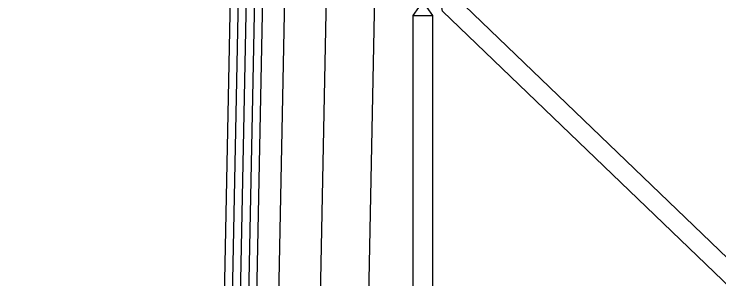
# Model space of a CAD drawing. Header units: centimetres. Extents: x 26569 to 160723, y -3143 to 14565.
# Drawn here: x 45789.2 to 45876.9, y 3146.4 to 3179.3 of the extents above; entities that cross this region are included whole.
import ezdxf

# ---------------------------------------------------------------- set-up
doc = ezdxf.new("R2010")
doc.units = ezdxf.units.CM
doc.header["$LTSCALE"] = 100
for name, color, linetype in [('A-ELEV-01', 255, 'Continuous'), ('A-ELEV-02', 253, 'Continuous'), ('A-WALL-INSL', 249, 'Continuous'), ('A-WALL-SNWPNL', 200, 'Continuous')]:
    doc.layers.add(name, color=color, linetype=linetype)
doc.linetypes.add('BATTING', pattern='A,0.00254,-2.54,[134,ltypeshp.shx,S=2.54,R=0,X=-2.54,Y=0],-5.08,[134,ltypeshp.shx,S=2.54,R=180,X=2.54,Y=0],-2.54', length=10.16254)

msp = doc.modelspace()

# ---------------------------------------------------------------- linework, layer by layer
at = {"layer": 'A-ELEV-01'}
for points in [[(45795.992, 1837.9), (45823.742, 3225.399)], [(45802.731, 1917.316), (45828.1, 3185.737)], [(45808.733, 1917.316), (45834.101, 3185.737)]]:
    msp.add_lwpolyline(points, dxfattribs=at)
at = {"layer": 'A-ELEV-02'}
msp.add_lwpolyline([(45920.667, 3105.625), (45919.584, 3106.663), (45918.373, 3106.845), (45842.439, 3179.711), (45842.207, 3180.914), (45841.125, 3181.953), (45841.817, 3182.674), (45842.9, 3181.636), (45844.111, 3181.454), (45920.045, 3108.588), (45920.277, 3107.385), (45921.359, 3106.346)], close=True, dxfattribs=at)
for points in [[(45839.492, 3027.45), (45839.492, 3028.95), (45838.785, 3029.95), (45838.785, 3179.183), (45839.492, 3180.183), (45839.492, 3181.683)], [(45840.492, 3181.683), (45840.492, 3180.183), (45841.2, 3179.183), (45841.2, 3029.95), (45840.492, 3028.95), (45840.492, 3027.45)], [(45838.785, 3179.183), (45841.2, 3179.183)]]:
    msp.add_lwpolyline(points, dxfattribs=at)
at = {"layer": 'A-WALL-INSL'}
for points in [[(45789.242, 1837.98), (45816.991, 3225.4)], [(45791.242, 1837.94), (45818.991, 3225.4)]]:
    msp.add_lwpolyline(points, dxfattribs=at)
at = {"layer": 'A-WALL-INSL', "linetype": 'BATTING', "ltscale": 0.002}
for points in [[(45790.242, 1837.96), (45817.991, 3225.42)], [(45792.241, 1837.92), (45819.992, 3225.419)]]:
    msp.add_lwpolyline(points, dxfattribs=at)
at = {"layer": 'A-WALL-SNWPNL', "ltscale": 100}
msp.add_lwpolyline([(45793.241, 1837.9), (45820.992, 3225.399)], dxfattribs=at)

doc.saveas('drawing.dxf')
